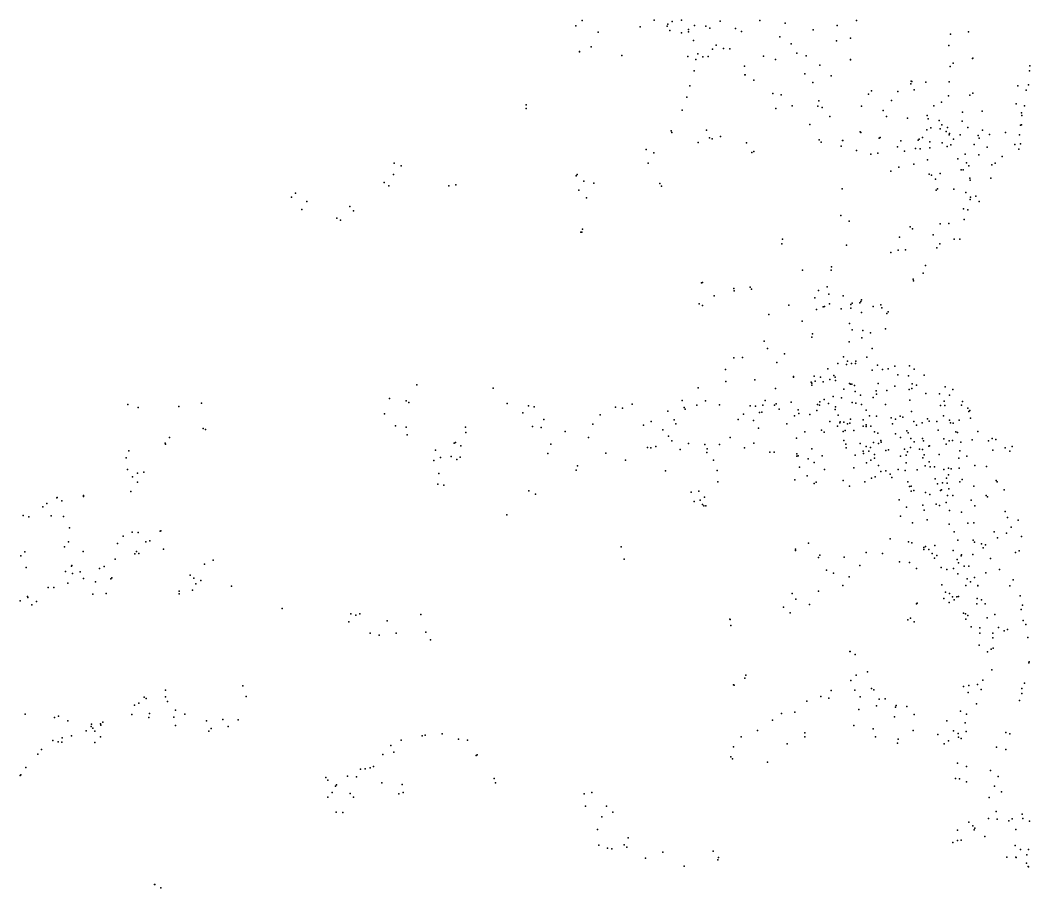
# Model space of a CAD drawing. Header units: millimetres. Extents: x -60275265 to 22802890, y -38578442 to 24337084.
# Drawn here: x 9886622 to 13802622, y 10417696 to 13782696 of the extents above; entities that cross this region are included whole.
import ezdxf

# ---------------------------------------------------------------- set-up
doc = ezdxf.new("R2010")
doc.units = ezdxf.units.MM
doc.header["$MEASUREMENT"] = 0
doc.layers.add('particles', color=7, linetype='Continuous', true_color=0x000000)

msp = doc.modelspace()

# ---------------------------------------------------------------- linework, layer by layer
at = {"layer": 'particles', "color": 93, "true_color": 0x67d435}
for p in [(12041622, 13760696), (12066622, 13781696), (12291622, 13756696), (12345622, 13782696), (12395622, 13759696), (12398622, 13766696), (12415622, 13777696), (12451622, 13782696), (12478622, 13746696), (12502622, 13762696), (12545622, 13759696), (12561622, 13751696), (12601622, 13778696), (12660622, 13750696), (12755622, 13781696), (12853622, 13771696), (12962622, 13745696), (13055622, 13762696), (13130622, 13781696), (12128622, 13735696), (12406622, 13742696), (12451622, 13733696), (12478622, 13737696), (12684622, 13738696), (12832622, 13717696), (13107622, 13712696), (13495622, 13728696), (13564622, 13737696), (12101622, 13679696), (12498622, 13703696), (12571622, 13669696), (12586622, 13685696), (12614622, 13672696), (12639622, 13671696), (12876622, 13690696), (13052622, 13702696), (13488622, 13684696), (12055622, 13659696), (12056622, 13660696), (12219622, 13645696), (12476622, 13641696), (12507622, 13630696), (12515622, 13652696), (12534622, 13640696), (12555622, 13641696), (12769622, 13643696), (12816622, 13630696), (12899622, 13654696), (12934622, 13644696), (13106622, 13629696), (13106622, 13628696), (13580622, 13634696), (13581622, 13635696), (12696622, 13604696), (12988622, 13607696), (13493622, 13603696), (13505622, 13615696), (13802622, 13605696), (12500622, 13586696), (12697622, 13570696), (12698622, 13570696), (12731622, 13549696), (12930622, 13574696), (13032622, 13566696), (13801622, 13586696), (12483622, 13527696), (12961622, 13540696), (13341622, 13535696), (13342622, 13545696), (13344622, 13544696), (13354622, 13512696), (13399622, 13541696), (13489622, 13543696), (13756622, 13527696), (13788622, 13510696), (13797622, 13531696), (12472622, 13483696), (12805622, 13498696), (12837622, 13492696), (13176622, 13495696), (13188622, 13508696), (13290622, 13505696), (13487622, 13488696), (13570622, 13491696), (13581622, 13499696), (11849622, 13454696), (11849622, 13439696), (12454622, 13433696), (12817622, 13439696), (12880622, 13450696), (12980622, 13448696), (12984622, 13469696), (12997622, 13443696), (13149622, 13449696), (13233622, 13432696), (13266622, 13470696), (13430622, 13450696), (13460622, 13464696), (13749622, 13458696), (13782622, 13450696), (13026622, 13408696), (13246622, 13409696), (13327622, 13402696), (13404622, 13413696), (13408622, 13400696), (13451622, 13393696), (13541622, 13425696), (13617622, 13429696), (13770622, 13423696), (13771622, 13413696), (12411622, 13353696), (12548622, 13356696), (12949622, 13378696), (13403622, 13357696), (13418622, 13364696), (13454622, 13360696), (13461622, 13376696), (13483622, 13366696), (13540622, 13391696), (13562622, 13366696), (13618622, 13355696), (13766622, 13375696), (13770622, 13376696), (12413622, 13346696), (12560622, 13326696), (12570622, 13322696), (12602622, 13331696), (12985622, 13318696), (13076622, 13316696), (13077622, 13316696), (13144622, 13349696), (13146622, 13347696), (13218622, 13325696), (13221622, 13327696), (13302622, 13314696), (13369622, 13317696), (13373622, 13321696), (13386622, 13327696), (13477622, 13350696), (13489622, 13338696), (13490622, 13343696), (13506622, 13320696), (13532622, 13338696), (13602622, 13335696), (13605622, 13324696), (13646622, 13339696), (13708622, 13346696), (13762622, 13337696), (12314622, 13280696), (12516622, 13307696), (12703622, 13306696), (12993622, 13309696), (13070622, 13294696), (13130622, 13276696), (13289622, 13291696), (13358622, 13284696), (13377622, 13283696), (13414622, 13310696), (13414622, 13287696), (13462622, 13306696), (13481622, 13292696), (13496622, 13299696), (13586622, 13300696), (13637622, 13289696), (13744622, 13300696), (13760622, 13282696), (13766622, 13302696), (12344622, 13267696), (12724622, 13269696), (12731622, 13273696), (13185622, 13262696), (13212622, 13266696), (13316622, 13274696), (13405622, 13240696), (13523622, 13244696), (13551622, 13263696), (13604622, 13260696), (13695622, 13253696), (11337622, 13227696), (11364622, 13217696), (12322622, 13227696), (13294622, 13212696), (13352622, 13223696), (13536622, 13201696), (13543622, 13201696), (13556622, 13229696), (13566622, 13217696), (13655622, 13221696), (13668622, 13228696), (11334622, 13183696), (12043622, 13178696), (12046622, 13183696), (12046622, 13183696), (12072622, 13158696), (13263622, 13196696), (13411622, 13185696), (13421622, 13181696), (13436622, 13165696), (13454622, 13188696), (13569622, 13169696), (13571622, 13161696), (13651622, 13169696), (11298622, 13153696), (11316622, 13140696), (11548622, 13140696), (11548622, 13139696), (11576622, 13143696), (12053622, 13123696), (12111622, 13150696), (12367622, 13149696), (12373622, 13138696), (13074622, 13128696), (13439622, 13123696), (13444622, 13128696), (13507622, 13126696), (10938622, 13095696), (10954622, 13111696), (10998622, 13079696), (12082622, 13093696), (13554622, 13114696), (13571622, 13086696), (13572622, 13096696), (13593622, 13099696), (13605622, 13079696), (10979622, 13048696), (11164622, 13059696), (11179622, 13043696), (13545622, 13050696), (13561622, 13046696), (11114622, 13014696), (11129622, 13006696), (13069622, 13024696), (13101622, 13003696), (13548622, 13009696), (12067622, 12971696), (13338622, 12980696), (13347622, 12973696), (13454622, 12992696), (13488622, 12993696), (12061622, 12960696), (12065622, 12960696), (12843622, 12933696), (13297622, 12941696), (13427622, 12950696), (13508622, 12933696), (13531622, 12933696), (12840622, 12914696), (13091622, 12910696), (13291622, 12890696), (13320622, 12891696), (13441622, 12899696), (13453622, 12915696), (13263622, 12881696), (12920622, 12813696), (13031622, 12813696), (13033622, 12825696), (13398622, 12830696), (13350622, 12777696), (13351622, 12771696), (13388622, 12801696), (12528622, 12764696), (12532622, 12765696), (12654622, 12742696), (12655622, 12732696), (12717622, 12747696), (12722622, 12739696), (12982622, 12733696), (13016622, 12748696), (12578622, 12713696), (12968622, 12705696), (13023622, 12720696), (13078622, 12713696), (13147622, 12691696), (13149622, 12697696), (12520622, 12682696), (12532622, 12675696), (12867622, 12677696), (12974622, 12660696), (13000622, 12670696), (13006622, 12672696), (13025622, 12682696), (13070622, 12662696), (13108622, 12679696), (13108622, 12665696), (13113622, 12684696), (13143622, 12686696), (13149622, 12648696), (13195622, 12672696), (13224622, 12678696), (13228622, 12666696), (13252622, 12651696), (12790622, 12641696), (12919622, 12615696), (13247622, 12644696), (13102622, 12605696), (13113622, 12581696), (13155622, 12579696), (13184622, 12570696), (13242622, 12585696), (12772622, 12537696), (12956622, 12553696), (12959622, 12565696), (13101622, 12534696), (13151622, 12550696), (12784622, 12509696), (13191622, 12509696), (12654622, 12473696), (12687622, 12474696), (12821622, 12454696), (12851622, 12488696), (13080622, 12477696), (13095622, 12460696), (13127622, 12459696), (13170622, 12475696), (12622622, 12427696), (13018622, 12430696), (13057622, 12450696), (13091622, 12447696), (13110622, 12451696), (13126622, 12450696), (13190622, 12425696), (13211622, 12444696), (13230622, 12427696), (13252622, 12430696), (13279622, 12440696), (13336622, 12442696), (13353622, 12429696), (12623622, 12381696), (12736622, 12387696), (12885622, 12400696), (12885622, 12397696), (12954622, 12378696), (12956622, 12374696), (12966622, 12402696), (12969622, 12382696), (12990622, 12398696), (13001622, 12380696), (13027622, 12389696), (13042622, 12404696), (13047622, 12398696), (13048622, 12385696), (13290622, 12406696), (13332622, 12403696), (13392622, 12405696), (11424622, 12368696), (11721622, 12355696), (12516622, 12356696), (12815622, 12354696), (12956622, 12367696), (13081622, 12351696), (13103622, 12373696), (13106622, 12370696), (13112622, 12370696), (13122622, 12365696), (13125622, 12342696), (13206622, 12344696), (13214622, 12373696), (13248622, 12346696), (13279622, 12362696), (13334622, 12350696), (13344622, 12354696), (13346622, 12372696), (13363622, 12367696), (13474622, 12360696), (13503622, 12350696), (10589622, 12297696), (11318622, 12315696), (11383622, 12306696), (11393622, 12299696), (11775622, 12296696), (12454622, 12307696), (12544622, 12306696), (12776622, 12307696), (12876622, 12300696), (12988622, 12302696), (13004622, 12311696), (13021622, 12296696), (13039622, 12322696), (13071622, 12317696), (13113622, 12299696), (13127622, 12297696), (13145622, 12328696), (13194622, 12318696), (13207622, 12331696), (13337622, 12308696), (13399622, 12334696), (13452622, 12333696), (13470622, 12305696), (13490622, 12328696), (13541622, 12303696), (10303622, 12292696), (10343622, 12280696), (10501622, 12284696), (11836622, 12259696), (11857622, 12286696), (11879622, 12283696), (12195622, 12281696), (12222622, 12277696), (12260622, 12293696), (12398622, 12266696), (12461622, 12280696), (12465622, 12274696), (12511622, 12289696), (12599622, 12290696), (12717622, 12286696), (12738622, 12285696), (12754622, 12260696), (12762622, 12262696), (12766622, 12289696), (12812622, 12289696), (12818622, 12294696), (12830622, 12273696), (12903622, 12271696), (12976622, 12268696), (12979622, 12291696), (12986622, 12289696), (13047622, 12272696), (13048622, 12283696), (13149622, 12292696), (13167622, 12270696), (13242622, 12292696), (13343622, 12264696), (13456622, 12288696), (13473622, 12287696), (13537622, 12289696), (13561622, 12277696), (13566622, 12264696), (13570622, 12268696), (11299622, 12255696), (11917622, 12233696), (12135622, 12251696), (12333622, 12225696), (12422622, 12232696), (12671622, 12233696), (12691622, 12254696), (12730622, 12229696), (12889622, 12248696), (12906622, 12256696), (12949622, 12253696), (13027622, 12225696), (13059622, 12250696), (13065622, 12221696), (13066622, 12224696), (13081622, 12223696), (13104622, 12219696), (13107622, 12235696), (13156622, 12232696), (13180622, 12248696), (13208622, 12246696), (13264622, 12240696), (13281622, 12235696), (13299622, 12246696), (13309622, 12243696), (13352622, 12226696), (13385622, 12220696), (13405622, 12236696), (13412622, 12227696), (13441622, 12225696), (13467622, 12247696), (13490622, 12231696), (13494622, 12220696), (13505622, 12219696), (13528622, 12231696), (13572622, 12239696), (10596622, 12198696), (10605622, 12194696), (11342622, 12209696), (11383622, 12204696), (11613622, 12204696), (11615622, 12183696), (11873622, 12206696), (11907622, 12202696), (12000622, 12187696), (12107622, 12215696), (12304622, 12211696), (12378622, 12193696), (12429622, 12217696), (12750622, 12200696), (12859622, 12216696), (12930622, 12185696), (12994622, 12192696), (13004622, 12184696), (13056622, 12208696), (13078622, 12187696), (13086622, 12191696), (13095622, 12217696), (13120622, 12191696), (13156622, 12208696), (13167622, 12212696), (13167622, 12206696), (13185622, 12207696), (13199622, 12186696), (13212622, 12180696), (13270622, 12217696), (13325622, 12189696), (13330622, 12181696), (13363622, 12211696), (13446622, 12192696), (13515622, 12186696), (13522622, 12183696), (13600622, 12187696), (10448622, 12141696), (10465622, 12164696), (11387622, 12174696), (11569622, 12142696), (11574622, 12144696), (12090622, 12164696), (12401622, 12169696), (12413622, 12150696), (12413622, 12150696), (12478622, 12140696), (12640622, 12164696), (12732622, 12142696), (12897622, 12161696), (13081622, 12152696), (13144622, 12140696), (13196622, 12144696), (13215622, 12140696), (13224622, 12152696), (13225622, 12145696), (13281622, 12178696), (13301622, 12163696), (13341622, 12159696), (13353622, 12147696), (13386622, 12159696), (13390622, 12151696), (13469622, 12158696), (13489622, 12151696), (13502622, 12152696), (13535622, 12145696), (13579622, 12155696), (13642622, 12150696), (13656622, 12159696), (13670622, 12156696), (10308622, 12112696), (10449622, 12138696), (11497622, 12114696), (11595622, 12131696), (11933622, 12102696), (11944622, 12138696), (12158622, 12103696), (12319622, 12125696), (12332622, 12124696), (12351622, 12129696), (12446622, 12117696), (12542622, 12136696), (12549622, 12105696), (12551622, 12120696), (12598622, 12136696), (12695622, 12124696), (12794622, 12107696), (12810622, 12107696), (12898622, 12100696), (12957622, 12120696), (13088622, 12137696), (13090622, 12124696), (13156622, 12111696), (13157622, 12102696), (13167622, 12128696), (13178622, 12110696), (13184622, 12125696), (13244622, 12113696), (13254622, 12116696), (13316622, 12118696), (13327622, 12108696), (13339622, 12125696), (13374622, 12118696), (13386622, 12117696), (13410622, 12130696), (13413622, 12131696), (13478622, 12137696), (13530622, 12112696), (13658622, 12114696), (13707622, 12123696), (13724622, 12110696), (13734622, 12129696), (10297622, 12084696), (11490622, 12074696), (11516622, 12086696), (11557622, 12090696), (11579622, 12078696), (11593622, 12087696), (11593622, 12087696), (12234622, 12076696), (12575622, 12076696), (12899622, 12091696), (12904622, 12093696), (12942622, 12081696), (12966622, 12066696), (12996622, 12092696), (13124622, 12095696), (13168622, 12065696), (13185622, 12075696), (13200622, 12097696), (13200622, 12083696), (13300622, 12091696), (13322622, 12095696), (13322622, 12065696), (13387622, 12085696), (13392622, 12096696), (13411622, 12069696), (13450622, 12098696), (13527622, 12083696), (13558622, 12091696), (10302622, 12040696), (10341622, 12025696), (10365622, 12029696), (11510622, 12024696), (12043622, 12037696), (12048622, 12053696), (12389622, 12034696), (12590622, 12035696), (12909622, 12048696), (13006622, 12039696), (13120622, 12046696), (13215622, 12055696), (13224622, 12031696), (13243622, 12034696), (13292622, 12039696), (13319622, 12036696), (13365622, 12038696), (13396622, 12053696), (13416622, 12050696), (13432622, 12050696), (13468622, 12040696), (13487622, 12045696), (13497622, 12042696), (13528622, 12045696), (13589622, 12055696), (13634622, 12051696), (10322622, 12011696), (10341622, 11990696), (11506622, 11983696), (12592622, 11991696), (12890622, 11999696), (12938622, 12015696), (12965622, 11985696), (12973622, 11990696), (13078622, 11997696), (13162622, 11992696), (13188622, 12006696), (13202622, 12011696), (13261622, 12021696), (13267622, 12008696), (13329622, 11992696), (13435622, 12003696), (13444622, 11984696), (13464622, 11988696), (13479622, 12006696), (13481622, 11987696), (13487622, 12019696), (13530622, 11992696), (13540622, 12001696), (13672622, 11997696), (13675622, 11991696), (10315622, 11954696), (11529622, 11978696), (11859622, 11956696), (11859622, 11956696), (11885622, 11944696), (12489622, 11952696), (12518622, 11955696), (13102622, 11975696), (13336622, 11974696), (13342622, 11975696), (13342622, 11955696), (13352622, 11958696), (13397622, 11950696), (13456622, 11958696), (13459622, 11960696), (13488622, 11964696), (13585622, 11975696), (13702622, 11961696), (9989622, 11908696), (10028622, 11930696), (10029622, 11931696), (10048622, 11918696), (10131622, 11939696), (10131622, 11935696), (12500622, 11915696), (12524622, 11921696), (12532622, 11904696), (12540622, 11932696), (13295622, 11922696), (13414622, 11942696), (13439622, 11905696), (13478622, 11912696), (13483622, 11939696), (13504622, 11938696), (13575622, 11921696), (13633622, 11938696), (13638622, 11934696), (9974622, 11895696), (12537622, 11898696), (12545622, 11898696), (13324622, 11893696), (13387622, 11901696), (13392622, 11882696), (13452622, 11900696), (13490622, 11880696), (13537622, 11874696), (13589622, 11899696), (13706622, 11876696), (9898622, 11861696), (9919622, 11856696), (10006622, 11860696), (10054622, 11857696), (11774622, 11863696), (13300622, 11859696), (13347622, 11833696), (13404622, 11844696), (13489622, 11827696), (13561622, 11831696), (13585622, 11832696), (13716622, 11853696), (13757622, 11843696), (10077622, 11813696), (10320622, 11796696), (10344622, 11795696), (10429622, 11800696), (10431622, 11801696), (13509622, 11797696), (13664622, 11798696), (13712622, 11793696), (13730622, 11816696), (10074622, 11759696), (10263622, 11753696), (10285622, 11781696), (10373622, 11759696), (10389622, 11763696), (12943622, 11754696), (13260622, 11771696), (13332622, 11759696), (13344622, 11755696), (13523622, 11765696), (13582622, 11765696), (13588622, 11757696), (13614622, 11751696), (13677622, 11775696), (13770622, 11779696), (9904622, 11720696), (10058622, 11739696), (10130622, 11721696), (10331622, 11712696), (10337622, 11721696), (10346622, 11713696), (10442622, 11730696), (12217622, 11740696), (12893622, 11731696), (12893622, 11725696), (13167622, 11718696), (13230622, 11713696), (13391622, 11737696), (13391622, 11729696), (13397622, 11741696), (13410622, 11729696), (13423622, 11714696), (13434622, 11744696), (13505622, 11725696), (13581622, 11710696), (13621622, 11735696), (13630622, 11747696), (13747622, 11718696), (13761622, 11724696), (9889622, 11704696), (10254622, 11692696), (10601622, 11672696), (10634622, 11688696), (12229622, 11691696), (12982622, 11698696), (12988622, 11707696), (13082622, 11700696), (13297622, 11681696), (13336622, 11679696), (13432622, 11696696), (13441622, 11706696), (13520622, 11690696), (13525622, 11677696), (13536622, 11705696), (13537622, 11708696), (13649622, 11694696), (9909622, 11659696), (10062622, 11644696), (10085622, 11665696), (10086622, 11667696), (10089622, 11636696), (10119622, 11642696), (10194622, 11655696), (10212622, 11663696), (13013622, 11649696), (13040622, 11637696), (13143622, 11667696), (13363622, 11655696), (13458622, 11659696), (13480622, 11652696), (13506622, 11656696), (13523622, 11635696), (13548622, 11664696), (13566622, 11664696), (13631622, 11639696), (13684622, 11652696), (10071622, 11598696), (10131622, 11616696), (10178622, 11604696), (10237622, 11615696), (10242622, 11619696), (10545622, 11629696), (10560622, 11618696), (10567622, 11596696), (10587622, 11609696), (13101622, 11623696), (13461622, 11592696), (13559622, 11615696), (13572622, 11604696), (13588622, 11620696), (13737622, 11611696), (9995622, 11582696), (10016622, 11582696), (10168622, 11556696), (10219622, 11558696), (10502622, 11567696), (10502622, 11557696), (10554622, 11571696), (10706622, 11587696), (12880622, 11559696), (12983622, 11567696), (13077622, 11589696), (13475622, 11564696), (13491622, 11558696), (13554622, 11589696), (13601622, 11589696), (13601622, 11588696), (13725622, 11588696), (9886622, 11530696), (9914622, 11547696), (9916622, 11543696), (9931622, 11514696), (9949622, 11528696), (12895622, 11537696), (12948622, 11516696), (13363622, 11518696), (13365622, 11521696), (13468622, 11539696), (13489622, 11524696), (13502622, 11545696), (13508622, 11534696), (13519622, 11546696), (13526622, 11547696), (13596622, 11518696), (13598622, 11539696), (13615622, 11534696), (13629622, 11518696), (13765622, 11550696), (13774622, 11513696), (10902622, 11500696), (11168622, 11479696), (11188622, 11474696), (11203622, 11480696), (11440622, 11477696), (12846622, 11505696), (12872622, 11483696), (13545622, 11482696), (13553622, 11479696), (13666622, 11477696), (13768622, 11497696), (11161622, 11449696), (11310622, 11452696), (12639622, 11459696), (12640622, 11458696), (13329622, 11456696), (13339622, 11463696), (13354622, 11448696), (13554622, 11459696), (13561622, 11473696), (13636622, 11464696), (13776622, 11454696), (13787622, 11438696), (11243622, 11404696), (11278622, 11397696), (11344622, 11404696), (11460622, 11409696), (12642622, 11434696), (13574622, 11429696), (13608622, 11425696), (13608622, 11404696), (13659622, 11404696), (13681622, 11426696), (13703622, 11414696), (13716622, 11419696), (11477622, 11379696), (13605622, 11358696), (13659622, 11386696), (13794622, 11388696), (13104622, 11333696), (13105622, 11333696), (13125622, 11322696), (13638622, 11332696), (13652622, 11343696), (13660622, 11347696), (13798622, 11290696), (13800622, 11294696), (12700622, 11242696), (13128622, 11242696), (13173622, 11254696), (13655622, 11263696), (10749622, 11200696), (12653622, 11204696), (12655622, 11203696), (12697622, 11230696), (13108622, 11221696), (13566622, 11202696), (13599622, 11205696), (13620622, 11222696), (13781622, 11211696), (10449622, 11183696), (13031622, 11182696), (13123622, 11184696), (13188622, 11190696), (13197622, 11185696), (13545622, 11198696), (13563622, 11175696), (13613622, 11186696), (13771622, 11190696), (13771622, 11170696), (10329622, 11125696), (10346622, 11133696), (10367622, 11156696), (10375622, 11151696), (10450622, 11158696), (10458622, 11140696), (10762622, 11159696), (12937622, 11141696), (12991622, 11159696), (13022622, 11152696), (13144622, 11158696), (13207622, 11123696), (13218622, 11148696), (13241622, 11150696), (13283622, 11124696), (13595622, 11131696), (13762622, 11144696), (9905622, 11091696), (10035622, 11083696), (10319622, 11089696), (10387622, 11093696), (10488622, 11106696), (10525622, 11091696), (12839622, 11093696), (12890622, 11098696), (13139622, 11109696), (13281622, 11117696), (13325622, 11120696), (13353622, 11089696), (13533622, 11102696), (13556622, 11090696), (10019622, 11077696), (10071622, 11064696), (10162622, 11052696), (10198622, 11053696), (10199622, 11048696), (10207622, 11059696), (10385622, 11078696), (10482622, 11079696), (10489622, 11046696), (10609622, 11065696), (10672622, 11070696), (10693622, 11043696), (10731622, 11068696), (12804622, 11067696), (13119622, 11046696), (13277622, 11080696), (13480622, 11065696), (13551622, 11057696), (10085622, 11006696), (10142622, 11026696), (10161622, 11042696), (10168622, 11036696), (10175622, 11024696), (10618622, 11025696), (10627622, 11035696), (11445622, 11007696), (11457622, 11009696), (11523622, 11014696), (12746622, 11027696), (12929622, 11018696), (13194622, 11033696), (13349622, 11027696), (13445622, 11012696), (13506622, 11026696), (13524622, 11015696), (13555622, 11023696), (13709622, 11019696), (13724622, 11014696), (10012622, 10988696), (10033622, 10983696), (10048622, 10982696), (10049622, 10999696), (10176622, 10981696), (10198622, 11002696), (11323622, 10969696), (11364622, 10990696), (11586622, 10993696), (11621622, 10989696), (12683622, 11002696), (12861622, 10976696), (12929622, 11003696), (13204622, 11002696), (13289622, 10978696), (13292622, 10994696), (13470622, 10975696), (13487622, 10987696), (13525622, 11001696), (13536622, 10996696), (9954622, 10935696), (9969622, 10953696), (11292622, 10934696), (11335622, 10943696), (11655622, 10930696), (11659622, 10933696), (12643622, 10925696), (12653622, 10964696), (13673622, 10963696), (13709622, 10953696), (11257622, 10887696), (12649622, 10917696), (12784622, 10904696), (13521622, 10901696), (13556622, 10888696), (9886622, 10852696), (9888622, 10855696), (9908622, 10883696), (11155622, 10850696), (11191622, 10847696), (11206622, 10877696), (11224622, 10879696), (11243622, 10882696), (13649622, 10872696), (13679622, 10849696), (11072622, 10845696), (11079622, 10835696), (11109622, 10811696), (11113622, 10816696), (11289622, 10824696), (11367622, 10818696), (11725622, 10841696), (11729622, 10824696), (13514622, 10841696), (13529622, 10840696), (13556622, 10828696), (13665622, 10811696), (11096622, 10786696), (11166622, 10783696), (11354622, 10781696), (11372622, 10786696), (12074622, 10781696), (12103622, 10787696), (13692622, 10789696), (11079622, 10768696), (11179622, 10768696), (12079622, 10734696), (12160622, 10733696), (13644622, 10767696), (11111622, 10711696), (11137622, 10709696), (12142622, 10692696), (12185622, 10711696), (13671622, 10713696), (13773622, 10702696), (13565622, 10672696), (13581622, 10658696), (13642622, 10686696), (13676622, 10683696), (13721622, 10677696), (13734622, 10684696), (13775622, 10686696), (13801622, 10675696), (12125622, 10643696), (13522622, 10640696), (13586622, 10642696), (13589622, 10648696), (13627622, 10616696), (13748622, 10643696), (12130622, 10582696), (12229622, 10584696), (12239622, 10574696), (12244622, 10611696), (13504622, 10593696), (13521622, 10601696), (13536622, 10602696), (13745622, 10581696), (12164622, 10571696), (12181622, 10568696), (12378622, 10555696), (12574622, 10559696), (12594622, 10534696), (13713622, 10536696), (13748622, 10536696), (13749622, 10534696), (13766622, 10566696), (13791622, 10545696), (13797622, 10565696), (12311622, 10532696), (12461622, 10501696), (12592622, 10525696), (13789622, 10513696), (13796622, 10500696), (13797622, 10498696), (10407622, 10430696), (10408622, 10430696), (10432622, 10417696)]:
    msp.add_point(p, dxfattribs=at)

doc.saveas('drawing.dxf')
